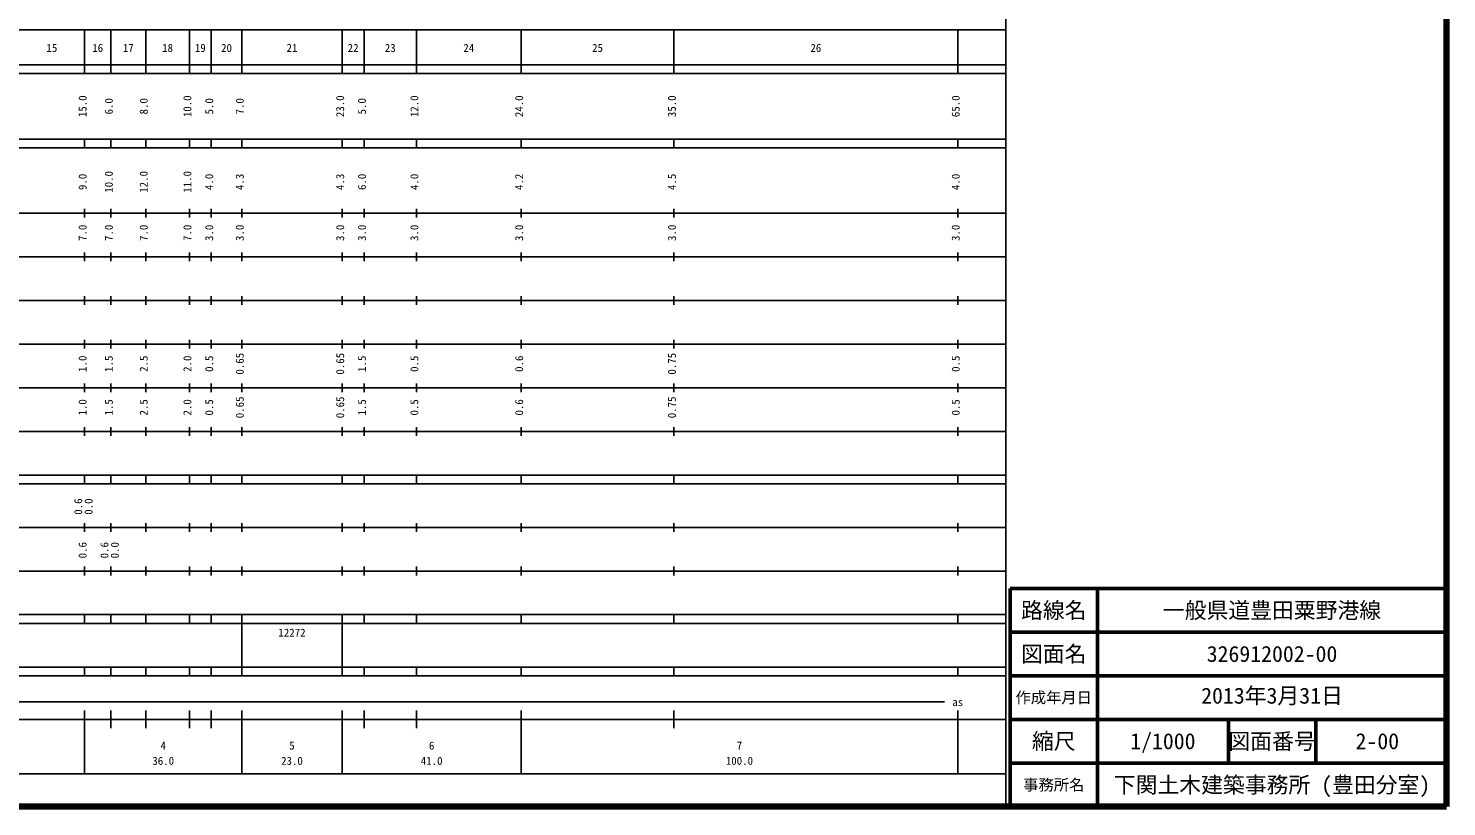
# Model space of a CAD drawing. Units: millimetres, scale not verified. Extents: x 40000 to 680000, y 20000 to 380000.
# Drawn here: x 355115 to 680000, y 20000 to 198357 of the extents above; entities that cross this region are included whole.
import ezdxf
from ezdxf.enums import TextEntityAlignment as Align

# ---------------------------------------------------------------- set-up
doc = ezdxf.new("R2010")
doc.units = ezdxf.units.MM
doc.header["$LTSCALE"] = 1000
for name, color, linetype, lineweight in [('M-TTL', 2, 'Continuous', 140), ('M-TTL-BAND', 7, 'Continuous', 25), ('M-TTL-FRAM', 2, 'Continuous', 50), ('M-TTL-LINE', 7, 'Continuous', 50)]:
    doc.layers.add(name, color=color, linetype=linetype, lineweight=lineweight)
doc.layers.add('M-TTL-TXT', color=7, linetype='Continuous')
doc.styles.add('ＭＳ ゴシック', font='')
doc.styles.get('ＭＳ ゴシック').set_extended_font_data('MS Gothic')

msp = doc.modelspace()

# ---------------------------------------------------------------- linework, layer by layer
at = {"layer": 'M-TTL'}
for p, q in [((680000, 20000), (680000, 380000)), ((40000, 20000), (680000, 20000))]:
    msp.add_line(p, q, dxfattribs=at)
at = {"layer": 'M-TTL-BAND'}
for p, q in [((579000, 20000), (579000, 370000)), ((68000, 198000), (579000, 198000)), ((368000, 188000), (368000, 198000)), ((374000, 188000), (374000, 198000)), ((382000, 188000), (382000, 198000)), ((392000, 188000), (392000, 198000)), ((397000, 188000), (397000, 198000)), ((404000, 188000), (404000, 198000)), ((427000, 188000), (427000, 198000)), ((432000, 188000), (432000, 198000)), ((444000, 188000), (444000, 198000)), ((468000, 188000), (468000, 198000)), ((503000, 188000), (503000, 198000)), ((568000, 188000), (568000, 198000)), ((40000, 190000), (579000, 190000)), ((40000, 188000), (579000, 188000)), ((40000, 173000), (579000, 173000)), ((368000, 171000), (368000, 173000)), ((374000, 171000), (374000, 173000)), ((382000, 171000), (382000, 173000)), ((392000, 171000), (392000, 173000)), ((397000, 171000), (397000, 173000)), ((404000, 171000), (404000, 173000)), ((427000, 171000), (427000, 173000)), ((432000, 171000), (432000, 173000)), ((444000, 171000), (444000, 173000)), ((468000, 171000), (468000, 173000)), ((503000, 171000), (503000, 173000)), ((568000, 171000), (568000, 173000)), ((40000, 171000), (579000, 171000)), ((40000, 156000), (579000, 156000)), ((368000, 155000), (368000, 157000)), ((374000, 155000), (374000, 157000)), ((382000, 155000), (382000, 157000)), ((392000, 155000), (392000, 157000)), ((397000, 155000), (397000, 157000)), ((404000, 155000), (404000, 157000)), ((427000, 155000), (427000, 157000)), ((432000, 155000), (432000, 157000)), ((444000, 155000), (444000, 157000)), ((468000, 155000), (468000, 157000)), ((503000, 155000), (503000, 157000)), ((568000, 155000), (568000, 157000)), ((368000, 145000), (368000, 147000)), ((374000, 145000), (374000, 147000)), ((382000, 145000), (382000, 147000)), ((392000, 145000), (392000, 147000)), ((397000, 145000), (397000, 147000)), ((404000, 145000), (404000, 147000)), ((427000, 145000), (427000, 147000)), ((432000, 145000), (432000, 147000)), ((444000, 145000), (444000, 147000)), ((468000, 145000), (468000, 147000)), ((503000, 145000), (503000, 147000)), ((568000, 145000), (568000, 147000)), ((46000, 146000), (579000, 146000)), ((368000, 135000), (368000, 137000)), ((374000, 135000), (374000, 137000)), ((382000, 135000), (382000, 137000)), ((392000, 135000), (392000, 137000)), ((397000, 135000), (397000, 137000)), ((404000, 135000), (404000, 137000)), ((427000, 135000), (427000, 137000)), ((432000, 135000), (432000, 137000)), ((444000, 135000), (444000, 137000)), ((468000, 135000), (468000, 137000)), ((503000, 135000), (503000, 137000)), ((568000, 135000), (568000, 137000)), ((52000, 136000), (579000, 136000)), ((368000, 125000), (368000, 127000)), ((374000, 125000), (374000, 127000)), ((382000, 125000), (382000, 127000)), ((392000, 125000), (392000, 127000)), ((397000, 125000), (397000, 127000)), ((404000, 125000), (404000, 127000)), ((427000, 125000), (427000, 127000)), ((432000, 125000), (432000, 127000)), ((444000, 125000), (444000, 127000)), ((468000, 125000), (468000, 127000)), ((503000, 125000), (503000, 127000)), ((568000, 125000), (568000, 127000)), ((46000, 126000), (579000, 126000)), ((368000, 115000), (368000, 117000)), ((374000, 115000), (374000, 117000)), ((382000, 115000), (382000, 117000)), ((392000, 115000), (392000, 117000)), ((397000, 115000), (397000, 117000)), ((404000, 115000), (404000, 117000)), ((427000, 115000), (427000, 117000)), ((432000, 115000), (432000, 117000)), ((444000, 115000), (444000, 117000)), ((468000, 115000), (468000, 117000)), ((503000, 115000), (503000, 117000)), ((568000, 115000), (568000, 117000)), ((52000, 116000), (579000, 116000)), ((46000, 106000), (579000, 106000)), ((368000, 105000), (368000, 107000)), ((374000, 105000), (374000, 107000)), ((382000, 105000), (382000, 107000)), ((392000, 105000), (392000, 107000)), ((397000, 105000), (397000, 107000)), ((404000, 105000), (404000, 107000)), ((427000, 105000), (427000, 107000)), ((432000, 105000), (432000, 107000)), ((444000, 105000), (444000, 107000)), ((468000, 105000), (468000, 107000)), ((503000, 105000), (503000, 107000)), ((568000, 105000), (568000, 107000)), ((40000, 96000), (579000, 96000)), ((368000, 94000), (368000, 96000)), ((374000, 94000), (374000, 96000)), ((382000, 94000), (382000, 96000)), ((392000, 94000), (392000, 96000)), ((397000, 94000), (397000, 96000)), ((404000, 94000), (404000, 96000)), ((427000, 94000), (427000, 96000)), ((432000, 94000), (432000, 96000)), ((444000, 94000), (444000, 96000)), ((468000, 94000), (468000, 96000)), ((503000, 94000), (503000, 96000)), ((568000, 94000), (568000, 96000)), ((40000, 94000), (579000, 94000)), ((368000, 83000), (368000, 85000)), ((374000, 83000), (374000, 85000)), ((382000, 83000), (382000, 85000)), ((392000, 83000), (392000, 85000)), ((397000, 83000), (397000, 85000)), ((404000, 83000), (404000, 85000)), ((427000, 83000), (427000, 85000)), ((432000, 83000), (432000, 85000)), ((444000, 83000), (444000, 85000)), ((468000, 83000), (468000, 85000)), ((503000, 83000), (503000, 85000)), ((568000, 83000), (568000, 85000)), ((49000, 84000), (579000, 84000)), ((368000, 73000), (368000, 75000)), ((374000, 73000), (374000, 75000)), ((382000, 73000), (382000, 75000)), ((392000, 73000), (392000, 75000)), ((397000, 73000), (397000, 75000)), ((404000, 73000), (404000, 75000)), ((427000, 73000), (427000, 75000)), ((432000, 73000), (432000, 75000)), ((444000, 73000), (444000, 75000)), ((468000, 73000), (468000, 75000)), ((503000, 73000), (503000, 75000)), ((568000, 73000), (568000, 75000)), ((40000, 74000), (579000, 74000)), ((40000, 64000), (579000, 64000)), ((40000, 62000), (579000, 62000)), ((368000, 62000), (368000, 64000)), ((374000, 62000), (374000, 64000)), ((382000, 62000), (382000, 64000)), ((392000, 62000), (392000, 64000)), ((397000, 62000), (397000, 64000)), ((404000, 62000), (404000, 64000)), ((404000, 52000), (404000, 62000)), ((427000, 62000), (427000, 64000)), ((427000, 52000), (427000, 62000)), ((432000, 62000), (432000, 64000)), ((444000, 62000), (444000, 64000)), ((468000, 62000), (468000, 64000)), ((503000, 62000), (503000, 64000)), ((568000, 62000), (568000, 64000)), ((40000, 52000), (579000, 52000)), ((368000, 50000), (368000, 52000)), ((374000, 50000), (374000, 52000)), ((382000, 50000), (382000, 52000)), ((392000, 50000), (392000, 52000)), ((397000, 50000), (397000, 52000)), ((404000, 50000), (404000, 52000)), ((427000, 50000), (427000, 52000)), ((432000, 50000), (432000, 52000)), ((444000, 50000), (444000, 52000)), ((468000, 50000), (468000, 52000)), ((503000, 50000), (503000, 52000)), ((568000, 50000), (568000, 52000)), ((40000, 50000), (579000, 50000)), ((71000, 44000), (565000, 44000)), ((40000, 40000), (579000, 40000)), ((368000, 27500), (368000, 42000)), ((374000, 38000), (374000, 42000)), ((382000, 38000), (382000, 42000)), ((392000, 38000), (392000, 42000)), ((397000, 38000), (397000, 42000)), ((404000, 27500), (404000, 42000)), ((427000, 27500), (427000, 42000)), ((432000, 38000), (432000, 42000)), ((444000, 38000), (444000, 42000)), ((468000, 27500), (468000, 42000)), ((503000, 38000), (503000, 42000)), ((568000, 27500), (568000, 42000)), ((68000, 27500), (579000, 27500))]:
    msp.add_line(p, q, dxfattribs=at)
at = {"layer": 'M-TTL-FRAM'}
for p, q in [((580000, 70000), (580000, 20000)), ((680000, 70000), (580000, 70000))]:
    msp.add_line(p, q, dxfattribs=at)
at = {"layer": 'M-TTL-LINE'}
for p, q in [((600000, 70000), (600000, 20000)), ((680000, 60000), (580000, 60000)), ((680000, 50000), (580000, 50000)), ((680000, 40000), (580000, 40000)), ((630000, 40000), (630000, 30000)), ((650000, 40000), (650000, 30000)), ((680000, 30000), (580000, 30000))]:
    msp.add_line(p, q, dxfattribs=at)

# ---------------------------------------------------------------- texts
at = {"layer": 'M-TTL-BAND', "style": 'ＭＳ ゴシック'}
for s, p in [('15', (360500, 192405)), ('16', (371000, 192405)), ('17', (378000, 192405)), ('18', (387000, 192405)), ('19', (394500, 192405)), ('20', (400500, 192405)), ('21', (415500, 192405)), ('22', (429500, 192405)), ('23', (438000, 192405)), ('24', (456000, 192405)), ('25', (485500, 192405)), ('26', (535500, 192405)), ('as', (568000, 42500)), ('4', (386000, 32523)), ('5', (415500, 32523)), ('6', (447500, 32523)), ('7', (518000, 32523)), ('36.0', (386000, 29033)), ('23.0', (415500, 29033)), ('41.0', (447500, 29033)), ('100.0', (518000, 29033))]:
    msp.add_text(s, height=1833, dxfattribs=at).set_placement(p, align=Align.BOTTOM_CENTER)
for s, p in [('15.0', (369000, 180500)), ('6.0', (375000, 180500)), ('8.0', (383000, 180500)), ('10.0', (393000, 180500)), ('5.0', (398000, 180500)), ('7.0', (405000, 180500)), ('23.0', (428000, 180500)), ('5.0', (433000, 180500)), ('12.0', (445000, 180500)), ('24.0', (469000, 180500)), ('35.0', (504000, 180500)), ('65.0', (569000, 180500)), ('9.0', (369000, 163174)), ('10.0', (375000, 163174)), ('12.0', (383000, 163174)), ('11.0', (393000, 163174)), ('4.0', (398000, 163174)), ('4.3', (405000, 163174)), ('4.3', (428000, 163174)), ('6.0', (433000, 163174)), ('4.0', (445000, 163174)), ('4.2', (469000, 163174)), ('4.5', (504000, 163174)), ('4.0', (569000, 163174)), ('7.0', (369000, 151500)), ('7.0', (375000, 151500)), ('7.0', (383000, 151500)), ('7.0', (393000, 151500)), ('3.0', (398000, 151500)), ('3.0', (405000, 151500)), ('3.0', (428000, 151500)), ('3.0', (433000, 151500)), ('3.0', (445000, 151500)), ('3.0', (469000, 151500)), ('3.0', (504000, 151500)), ('3.0', (569000, 151500)), ('0.65', (405000, 121500)), ('0.65', (428000, 121500)), ('0.75', (504000, 121500)), ('1.0', (369000, 121500)), ('1.5', (375000, 121500)), ('2.5', (383000, 121500)), ('2.0', (393000, 121500)), ('0.5', (398000, 121500)), ('1.5', (433000, 121500)), ('0.5', (445000, 121500)), ('0.6', (469000, 121500)), ('0.5', (569000, 121500)), ('0.65', (405000, 111500)), ('0.65', (428000, 111500)), ('0.75', (504000, 111500)), ('1.0', (369000, 111500)), ('1.5', (375000, 111500)), ('2.5', (383000, 111500)), ('2.0', (393000, 111500)), ('0.5', (398000, 111500)), ('1.5', (433000, 111500)), ('0.5', (445000, 111500)), ('0.6', (469000, 111500)), ('0.5', (569000, 111500)), ('0.6', (368000, 88764)), ('0.0', (370370, 88764)), ('0.6', (369000, 78764)), ('0.6', (374000, 78764)), ('0.0', (376370, 78764))]:
    msp.add_text(s, height=1833, rotation=90, dxfattribs=at).set_placement(p, align=Align.BOTTOM_CENTER)
msp.add_text('12272', height=1833, dxfattribs=at).set_placement((412375, 58405), align=Align.BOTTOM_LEFT)
at = {"layer": 'M-TTL-TXT', "style": 'ＭＳ ゴシック'}
for s, height, p in [('路線名', 3666, (590000, 65000)), ('路線名', 3666, (590000, 65000)), ('一般県道豊田粟野港線', 3666, (640000, 65000)), ('図面名', 3666, (590000, 55000)), ('図面名', 3666, (590000, 55000)), ('326912002-00', 3666, (640000, 55000)), ('作成年月日', 2566, (590000, 45000)), ('作成年月日', 2566, (590000, 45000)), ('縮尺', 3666, (590000, 35000)), ('縮尺', 3666, (590000, 35000)), ('1/1000', 3666, (615000, 35000)), ('図面番号', 3666, (640000, 35000)), ('図面番号', 3666, (640000, 35000)), ('2-00', 3666, (664125, 35000)), ('事務所名', 2566, (590000, 25000)), ('事務所名', 2566, (590000, 25000)), ('下関土木建築事務所 (豊田分室)', 3666, (640000, 25000))]:
    msp.add_text(s, height=height, dxfattribs=at).set_placement(p, align=Align.MIDDLE_CENTER)
msp.add_text('2013年3月31日', height=3666, dxfattribs=at).set_placement((640000, 42500), align=Align.BOTTOM_CENTER)

doc.saveas('drawing.dxf')
